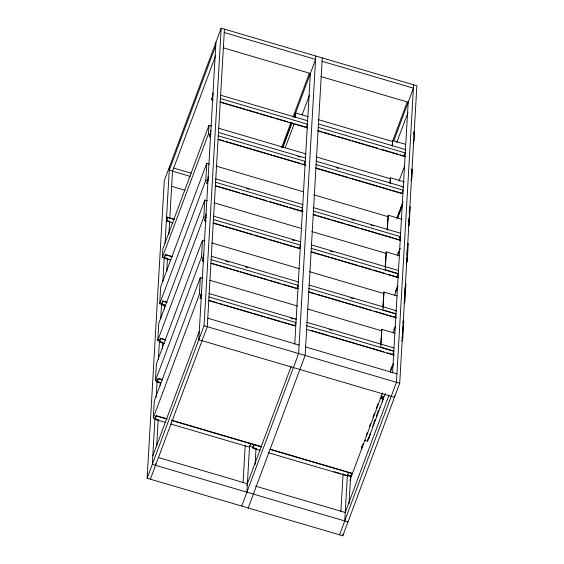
<?xml version="1.0" encoding="UTF-8"?>
<svg xmlns="http://www.w3.org/2000/svg" width="564" height="564" viewBox="0 0 564 564"><rect width="100%" height="100%" fill="white"/><g stroke="black" fill="none" stroke-linecap="round" stroke-linejoin="round"><path stroke-width="0.85" d="M147.133 478.251L164.286 180.727L221.194 28.2L416.866 85.749L399.714 383.273L342.806 535.8L147.133 478.251L204.041 325.724L221.194 28.2M164.751 305.265L159.697 303.777L160.677 286.836L206.741 163.348L209.272 164.096M169.122 259.32L162.376 257.332L162.862 248.865L208.934 125.377L211.465 126.117M154.98 418.396L153.295 417.903L154.268 400.962L200.34 277.474L202.871 278.214M157.969 381.377L155.445 380.629L156.418 363.688L202.49 240.201L205.021 240.948M160.282 341.234L157.758 340.487L158.731 323.546L204.802 200.058L207.333 200.805M154.98 418.1L152.315 464.362L347.988 521.919M156.2 397.007L157.215 379.424M158.378 359.205L159.52 339.394M160.712 318.773L161.572 303.834M162.841 281.859L164.3 256.521M165.069 243.183L169.468 166.838M157.377 379.65L157.285 381.172L158.336 378.366L162.552 379.607M159.69 339.507L159.605 341.03L160.648 338.224L165.71 339.711M174.375 219.22L166.754 216.992L166.577 220.045L167.607 217.577L166.352 220.94L172.951 222.886M165.703 422.521L154.91 419.341L156.186 415.64L167.148 418.862M160.155 385.656L160.31 383.019L157.06 382.075L158.336 378.366M164.3 343.377L159.372 341.932L160.648 338.224M161.734 304.102L164.984 305.053L164.773 305.618L161.523 304.659L162.799 300.95L167.014 302.191M170.8 260.159L164.202 258.213L165.478 254.505L172.224 256.493M155.565 465.321L155.664 463.629M156.658 446.3L158.181 419.933M162.284 348.735L162.636 342.581M164.568 309.185L164.766 305.667M166.747 271.39L167.508 258.206M168.876 234.469L169.637 221.285M169.834 217.767L172.521 171.188L215.624 55.653M159.697 303.777L205.768 180.29L206.741 163.348M162.376 257.332L208.447 133.844L208.934 125.377M153.295 417.903L199.367 294.415L200.34 277.474M155.445 380.629L201.51 257.142L202.49 240.201M157.758 340.487L203.83 217.006L204.802 200.058M201.834 298.603L200.142 298.102L201.207 294.958L201.595 291.348M203.978 261.329L202.293 260.829L203.357 257.685L203.745 254.075M206.297 221.187L204.605 220.693L205.677 217.549L206.057 213.932M213.27 100.202L211.585 99.701L212.649 96.557L213.037 92.947M215.956 42.229L198.803 339.754L394.476 397.31L394.574 395.611M224.444 29.159L207.284 326.683L150.384 479.203M243.07 482.657L245.199 445.736M246.898 492.182L249.598 445.468M255.104 464.532L256.014 448.711M295.303 117.185L295.55 112.948L308.177 116.663M294.739 344.202L310.348 73.44L223.203 47.806M315.784 56.019L298.624 353.543L241.723 506.07M322.277 57.93L305.124 355.454L248.216 507.981M340.91 511.428L343.088 473.633M342.806 535.8L342.905 534.045M344.738 520.96L347.353 475.572M349.031 503.779L350.604 476.531M350.794 476.333L351.858 473.189L270.05 449.127M350.582 476.897L351.858 473.189M361.517 447.879L361.439 449.226L363.181 443.424M361.616 446.751L362.137 446.907L362.166 446.364M362.497 445.475L362.137 446.907M364.33 440.251L367.58 441.21L367.679 439.511M368.038 438.552L368.687 438.743L368.736 437.897M370.47 433.244L368.687 438.743M372.564 426.109L372.522 426.786M373.283 424.29L373.164 425.08M387.165 230.197L388.201 215.237L402.076 219.318M376.597 415.879L376.632 415.189M389.964 182.926L390.436 177.794L404.24 181.855M392.114 145.653L392.586 140.521L405.579 144.342M376.717 415.28L376.625 415.851M380.763 344.322L381.8 329.362L394.856 333.197M382.914 307.049L383.95 292.089L397 295.931M385.226 266.913L386.262 251.946L399.319 255.788M387.376 229.64L388.201 215.237M390.112 183.399L390.436 177.794M392.262 146.125L392.586 140.521M381.8 329.362L380.778 347.149L393.827 350.991M383.95 292.089L382.921 309.876L395.977 313.718M386.262 251.946L385.24 269.74L398.29 273.575M377.027 414.681L377.069 414.025M381.757 396.936L381.666 398.635L382.498 396.386M382.209 401.998L382.307 400.306M367.58 441.21L383.287 399.108L383.435 396.57M392.572 372.98L408.188 102.218L321.036 76.584M413.616 84.797L396.464 382.321L339.556 534.841M408.618 222.66L408.865 218.423M409.203 212.494L409.401 209.11M411.431 173.902L411.657 169.898M413.715 134.232L413.856 131.828L414.505 132.018L413.997 140.831L413.074 143.305M402.266 335.933L402.118 338.478L402.766 338.668L401.843 341.142M402.407 333.394L402.802 326.619M402.992 323.228L403.14 320.69L403.789 320.881L402.766 338.668M404.508 296.967L404.268 301.204L404.917 301.395L403.993 303.876M404.656 294.429L405.044 287.654M406.778 257.678L406.581 261.061L407.229 261.252L406.306 263.733M406.919 255.132L407.363 247.511M407.511 244.966L407.603 243.274L408.258 243.465L407.229 261.252M408.555 226.199L409.168 224.542L410.197 206.755L409.549 206.565M410.923 180.579L411.847 178.097L412.354 169.292L411.706 169.101M404.917 301.395L405.939 283.607L405.29 283.417M376.477 416.211L376.484 415.753M378.169 411.375L378.303 410.825L378.19 411.241M374.2 422.147L374.214 421.907M379.389 408.315L379.29 408.696M379.96 406.785L379.861 407.173M373.798 423.085L373.763 423.465M377.612 413.137L377.654 412.665M375.081 419.954L374.771 420.772M374.214 422.217L374.404 421.618L374.193 422.358M374.792 420.117L374.813 420.511L375.011 420.053M378.183 411.558L378.395 410.874L378.176 411.657M374.383 421.59L374.228 421.95M382.653 399.841L382.935 399.199L382.667 400.327M215.765 45.621L169.278 170.229L190.117 176.363M166.542 217.556L166.754 216.992M211.585 99.701L212.839 96.331M169.602 221.899L169.806 221.335L166.556 220.383M210.887 130.221L210.499 133.83L209.434 136.974L210.689 133.605M164.427 257.318L165.478 254.505M167.452 259.172L167.656 258.608L164.413 257.656M208.208 176.666L207.82 180.276L206.755 183.42L208.01 180.05M161.755 303.763L162.799 300.95M204.605 220.693L205.86 217.323M162.622 342.891L162.834 342.327L159.584 341.368M202.293 260.829L203.548 257.466M160.31 383.026L160.514 382.47L157.271 381.511M155.142 418.446L156.186 415.64M200.142 298.102L201.397 294.739M158.16 420.3L158.371 419.736L155.121 418.784M152.802 455.895L199.289 331.287M281.605 147.62L290.841 122.867M292.998 117.093L309.312 73.355M282.649 147.521L291.863 122.825M294.013 117.065L295.55 112.948M282.642 147.712L291.877 122.952M294.034 117.178L315.586 59.41L224.246 32.543M285.229 147.761L294.14 123.89M302.071 114.964L309.46 95.154M307.415 121.33L307.62 120.767L220.475 95.133M306.167 127.52L307.429 124.158L220.277 98.524M304.024 164.794L305.279 161.424L218.127 135.797M302.586 205.042L302.797 204.485L215.645 178.851M301.345 211.239L302.6 207.869L215.448 182.242M300.436 242.316L300.647 241.752L213.495 216.125M298.123 282.458L298.328 281.894L211.183 256.26M295.973 319.732L296.185 319.168L209.032 293.534M250.754 443.797L249.499 447.167L170.73 423.994M255.993 449.078L256.204 448.514L252.954 447.555L254.019 444.411L252.742 448.119L260.187 450.305M246.778 485.35L291.109 366.529M392.375 141.74L407.152 102.126M393.714 141L413.419 88.181L322.086 61.321M396.654 142.784L408.047 112.25M405.248 150.102L405.46 149.545L318.308 123.911M404.007 156.298L405.262 152.929L318.11 127.295M398.952 181.143L404.776 165.541M403.098 187.375L403.309 186.811L316.157 161.184M396.873 218.24L402.992 201.841M397.345 218.19L397.634 217.408M397.93 216.625L398.219 215.843M398.508 215.06L398.804 214.278L398.156 214.087M399.093 213.495L399.382 212.72L398.734 212.529M399.679 211.937L399.968 211.155M400.264 210.372L400.553 209.589M400.842 208.807L401.138 208.031L400.482 207.841M401.427 207.249L401.716 206.466M397.521 218.43L402.414 205.317M400.419 233.82L400.63 233.256L313.485 207.63M399.178 240.017L400.433 236.647L313.288 211.014M397.747 253.722L398.67 251.248M397.486 255.866L400.25 248.456M398.269 271.094L398.48 270.53L311.335 244.896M397.028 277.284L398.283 273.921L311.138 248.287M395.505 291.257L397.042 287.132M394.624 295.042L398.001 285.99M395.956 311.229L396.168 310.672L309.016 285.039M394.715 317.426L395.97 314.056L308.825 288.43M393.806 329.75L394.729 327.275M393.228 332.718L395.688 326.133M348.587 472.569L347.332 475.938L268.563 452.772M392.565 354.7L393.82 351.33L306.675 325.696M366.177 435.302L367.101 432.821M369.568 426.222L370.492 423.747M372.952 417.141L374.496 413.01M376.343 408.061L377.88 403.937M390.422 370.322L391.959 366.191M349.92 480.316L382.484 393.037M390.161 372.459L393.538 363.399M385.346 393.601L384.126 396.866L380.876 395.907M388.941 395.308L345.224 512.493L255.562 486.119M413.349 140.633L413.997 140.831M318.279 119.631L392.354 141.423M220.038 101.844L245.34 109.289M247.025 109.783L258.834 113.258M260.519 113.752L274.012 117.721M275.704 118.214L287.506 121.69M289.198 122.184L293.414 123.424M295.099 123.925L306.908 127.393M317.87 130.622L322.086 131.863M323.778 132.357L335.587 135.832M337.272 136.326L350.766 140.295M352.451 140.788L364.259 144.264M365.944 144.758L377.753 148.233M381.13 149.227L398.84 154.437M400.525 154.931L405.586 156.418M220.031 102.19L307.796 128M317.863 130.961L405.629 156.778M411.198 177.907L411.847 178.097M218.205 128.106L305.892 153.894M316.009 156.87L390.21 178.689M218.324 132.406L305.469 158.04M297.721 156.383L300.238 157.123M336.059 167.656L338.576 168.396M315.967 164.568L403.112 190.202L401.857 193.572L315.713 168.234M208.447 133.844L210.971 134.592M219.572 139.611L223.788 140.852M225.48 141.345L271.869 154.994M273.554 155.488L300.541 163.426M302.226 163.92L305.603 164.914M315.72 167.889L348.615 177.568M350.3 178.062L377.295 186M378.98 186.494L390.789 189.969M392.474 190.463L402.597 193.445M217.88 139.456L305.646 165.273M216.012 166.077L303.665 191.859M313.781 194.834L387.947 216.647M408.519 224.352L409.168 224.542M246.44 188.531L248.957 189.271M351.816 219.523L354.333 220.263M371.091 225.191L373.608 225.931M173.557 168.044L191.154 173.218M205.768 180.29L207.453 180.79M399.206 237.19L400.835 237.67M216.054 185.81L239.672 192.754M241.357 193.255L253.166 196.723M254.85 197.224L266.659 200.692M270.029 201.686L287.746 206.896M289.431 207.39L302.924 211.359M313.887 214.588L316.418 215.328M318.103 215.829L329.912 219.297M331.597 219.798L345.097 223.76M346.782 224.261L358.591 227.729M360.276 228.23L393.171 237.902M394.856 238.396L400.757 240.137M215.201 185.901L302.967 211.719M313.034 214.68L400.8 240.49M171.534 186.303L184.943 190.244M214.073 202.786L301.726 228.568M311.843 231.543L386.009 253.356M292.053 239.855L294.57 240.588M330.398 251.128L332.908 251.868M213.305 219.509L300.45 245.143L299.195 248.512L213.051 223.175M203.83 217.006L206.353 217.746M213.904 223.083L224.028 226.058M225.713 226.552L252.7 234.49M254.385 234.991L266.194 238.459M267.879 238.96L281.38 242.929M283.065 243.422L294.873 246.898M296.558 247.392L299.935 248.386M311.737 251.854L329.454 257.064M331.138 257.565L342.947 261.033M344.632 261.534L358.126 265.503M359.811 265.996L371.62 269.472M373.312 269.966L385.113 273.441M388.49 274.428L398.614 277.41M310.891 251.953L398.656 277.763M167.607 217.577L174.361 219.565M211.761 242.929L299.413 268.711M309.523 271.686L383.689 293.499M226.058 261.259L228.568 261.999M245.333 266.927L247.843 267.667M350.709 297.926L353.219 298.666M210.985 259.651L298.137 285.285L296.883 288.655L210.739 263.317M201.51 257.142L204.041 257.889M211.592 263.219L238.579 271.157M240.264 271.658L252.073 275.126M253.758 275.627L267.251 279.596M268.943 280.089L280.752 283.565M282.437 284.059L298.462 288.775M308.578 291.75L315.325 293.731M317.017 294.232L344.005 302.17M345.69 302.664L357.498 306.139M359.183 306.633L370.992 310.108M374.369 311.095L392.079 316.305M393.764 316.806L396.295 317.546M308.571 292.089L396.337 317.906M165.456 254.843L172.21 256.832M209.611 280.202L297.263 305.977M307.373 308.952L381.546 330.772M306.872 322.312L394.017 347.946M290.946 318.251L293.456 318.991M329.284 329.524L331.801 330.264M208.835 296.925L295.987 322.559L294.732 325.921L208.588 300.591M199.367 294.415L201.891 295.162M208.595 300.245L217.034 302.727M218.719 303.221L222.935 304.461M224.62 304.962L251.607 312.9M253.299 313.394L265.108 316.869M266.793 317.363L280.287 321.332M281.972 321.825L295.466 325.795M310.651 330.264L328.361 335.467M330.046 335.968L357.04 343.906M358.725 344.4L370.534 347.875M372.219 348.369L384.028 351.844M387.397 352.838L394.144 354.819M306.421 329.362L394.194 355.179M162.777 301.296L167 302.537M207.778 318.209L299.117 345.076M305.61 346.987L396.95 373.847M204.041 325.724L399.714 383.273M380.037 398.156L383.287 399.108M160.627 338.562L165.696 340.057M158.315 378.705L162.538 379.946M171.364 420.102L261.611 446.646M156.165 415.978L166.302 418.96M171.371 420.448L261.604 446.984M270.05 449.473L351.837 473.527M249.373 446.159L253.588 447.4M347.438 475.001L351.464 476.185M334.283 471.758L340.811 473.675M342.447 474.155L350.604 476.559M158.569 457.587L247.392 483.715"/></g></svg>
